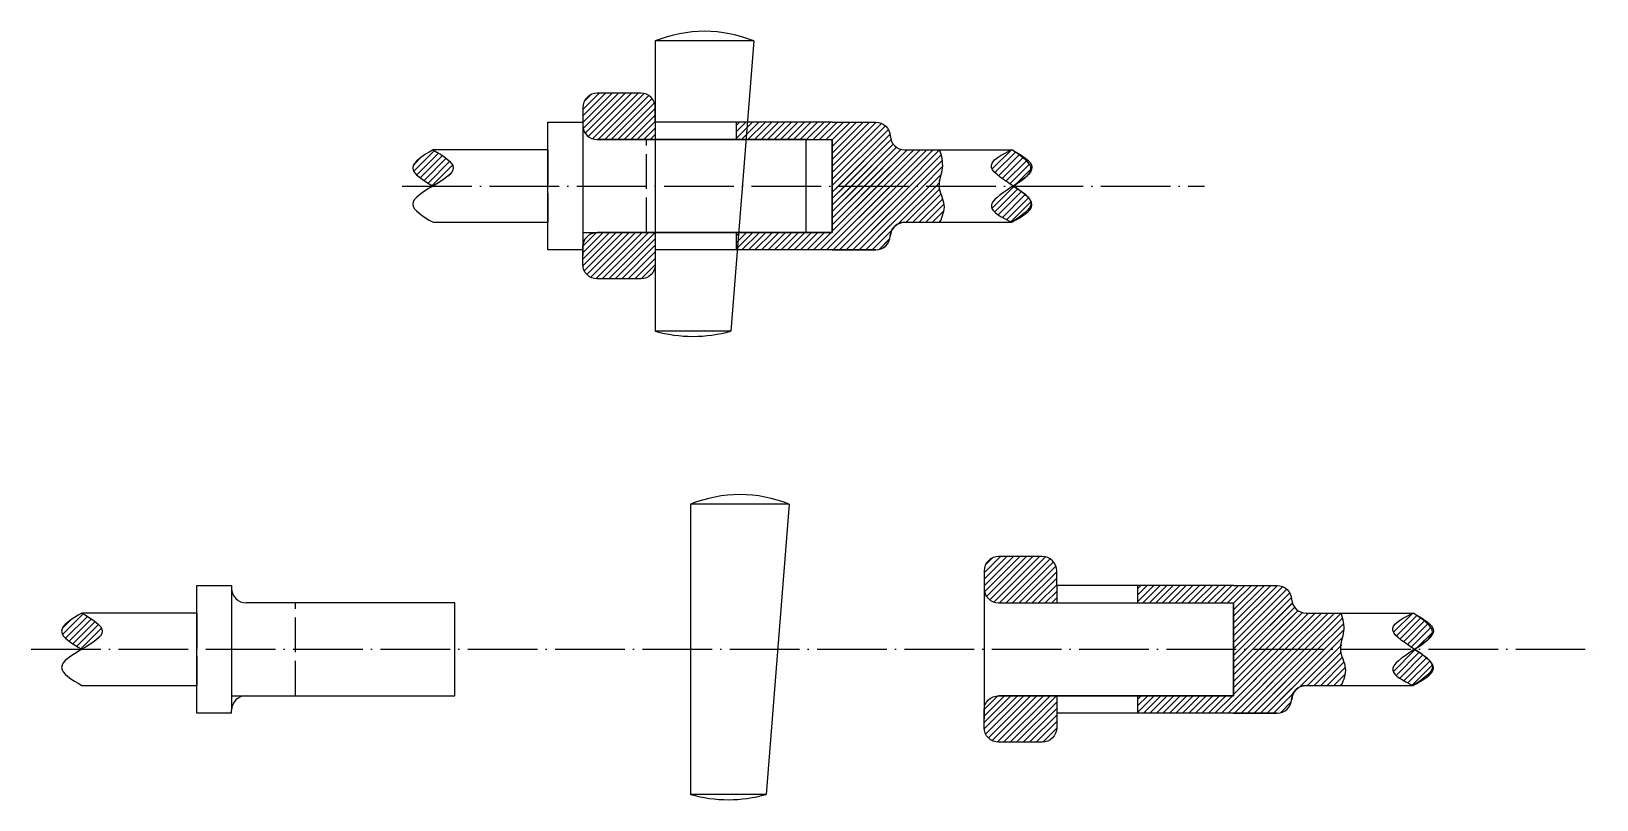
# Model space of a CAD drawing. Header units: millimetres. Extents: x 2218 to 2757, y 2277 to 2542.
import ezdxf

# ---------------------------------------------------------------- set-up
doc = ezdxf.new("R2010")
doc.units = ezdxf.units.MM
doc.linetypes.add('ACAD_ISO02W100', pattern=[15, 12, -3])
doc.linetypes.add('ACAD_ISO04W100', pattern=[30, 24, -3, 0, -3])
pattern_1 = [(45, (0, 0), (-1.122532015133644, 1.122532015133644), [])]
pattern_2 = [(45, (-138.3622398905172, 159.6680840627582), (-1.122532015133644, 1.122532015133644), [])]

msp = doc.modelspace()

# ---------------------------------------------------------------- hatches: boundary and pattern name
at = {"true_color": 0xf1eb1f}
h = msp.add_hatch(dxfattribs=at)
h.set_pattern_fill('ANSI31', color=2, scale=0.5)
h.set_pattern_definition(pattern_2)
h.paths.add_polyline_path([(2432.617842303474, 2515.416711428484, 0.4142135623730955), (2427.617842303474, 2520.416711428484), (2412.617842303474, 2520.416711428484, 0.4142135623730951), (2407.617842303474, 2515.416711428484), (2407.617842303474, 2509.416711428484, 0.4142135623730951), (2412.617842303474, 2504.416711428484), (2432.617842303474, 2504.416711428484), (2432.617842303474, 2510.416711428484)])
h.paths.add_polyline_path([(2432.617842303474, 2466.416711428484), (2432.617842303474, 2472.416711428484), (2412.617842303474, 2472.416711428484, 0.4142135623730951), (2407.617842303474, 2467.416711428484), (2407.617842303474, 2464.416711428484), (2407.617842303474, 2461.416711428484, 0.4142135623730951), (2412.617842303474, 2456.416711428484), (2427.617842303474, 2456.416711428484, 0.4142135623730951), (2432.617842303474, 2461.416711428484)])
h = msp.add_hatch(dxfattribs=at)
h.set_pattern_fill('ANSI31', color=2, scale=0.5)
h.set_pattern_definition(pattern_2)
edge = h.paths.add_edge_path()
edge.add_arc((2518.605334481193, 2505.916711428484), 5.000000000000001, 182.8659839825937, 270, ccw=False)
edge.add_arc((2508.617842303475, 2505.416711428485), 4.999999999999091, 2.865983982594175, 90)
edge.add_line((2508.617842303475, 2510.416711428484), (2493.617842303474, 2510.416711428484))
edge.add_line((2493.617842303474, 2510.416711428484), (2460.462778988634, 2510.416711428484))
edge.add_line((2460.462778988634, 2510.416711428484), (2460.462778988634, 2504.416711428484))
edge.add_line((2460.462778988634, 2504.416711428484), (2493.617842303474, 2504.416711428484))
edge.add_line((2493.617842303474, 2504.416711428484), (2493.617842303474, 2488.416711428484))
edge.add_line((2493.617842303474, 2488.416711428484), (2530.412892156981, 2488.416711428484))
edge.add_spline(control_points=[(2530.412892156981, 2488.416711428486), (2530.303550066487, 2490.462567222888), (2532.304066055312, 2494.634997389249), (2531.193395869752, 2498.815353420253), (2530.635090387726, 2500.916711428484)], knot_values=[0, 9.00612917575927e-13, 9.00612917575927e-13, 9.00612917575927e-13, 6.296712332740758, 12.66114690218226, 12.66114690218226, 12.66114690218226, 12.66114690218226], degree=3, periodic=0)
edge.add_line((2530.635090387726, 2500.916711428484), (2518.605334481193, 2500.916711428484))
h = msp.add_hatch(dxfattribs=at)
h.set_pattern_fill('ANSI31', color=2, scale=0.5)
h.set_pattern_definition(pattern_2)
h.paths.add_polyline_path([(2513.617842303474, 2505.416711428484, 0.4142135623730951), (2508.617842303474, 2510.416711428484), (2493.617842303474, 2510.416711428484), (2460.462778988634, 2510.416711428484), (2460.462778988634, 2504.416711428484), (2493.617842303474, 2504.416711428484), (2493.617842303474, 2488.416711428484), (2513.617842303474, 2488.416711428484)])
h.paths.add_polyline_path([(2513.617842303474, 2471.416711428484), (2513.617842303474, 2488.416711428484), (2493.617842303474, 2488.416711428484), (2493.617842303474, 2472.416711428484), (2460.462778988634, 2472.416711428484), (2460.462778988634, 2466.416711428484), (2508.617842303474, 2466.416711428484, 0.4142135623730951)])
at = {"true_color": 0x105689}
h = msp.add_hatch(dxfattribs=at)
h.set_pattern_fill('ANSI31', color=146, scale=0.5)
h.set_pattern_definition([(45, (121.0494266986302, 159.6680840627582), (-1.122532015133644, 1.122532015133644), [])])
edge = h.paths.add_edge_path()
edge.add_spline(control_points=[(2355.994892206009, 2488.416717796634), (2359.494888639842, 2490.500049007251), (2366.494877941354, 2494.666713551201), (2359.494881507518, 2498.833378095151), (2355.994881507518, 2500.916711428484)], knot_values=[0, 0, 0, 0, 9.384152628002008, 18.76831481756374, 18.76831481756374, 18.76831481756374, 18.76831481756374], degree=3, periodic=0)
edge.add_spline(control_points=[(2355.994881507518, 2500.916711428484), (2352.494881080837, 2498.833377356946), (2345.494878832896, 2494.666708383762), (2352.494887283445, 2490.500048269045), (2355.994892206009, 2488.416717796634)], knot_values=[0, 0, 0, 0, 9.38416218956173, 18.76832811825016, 18.76832811825016, 18.76832811825016, 18.76832811825016], degree=3, periodic=0)
at = {"true_color": 0xf1eb1f}
h = msp.add_hatch(dxfattribs=at)
h.set_pattern_fill('ANSI31', color=2, scale=0.5)
h.set_pattern_definition(pattern_2)
edge = h.paths.add_edge_path()
edge.add_spline(control_points=[(2555.471172687452, 2500.916711428484), (2552.108472265401, 2499.218209423079), (2544.743675010873, 2495.498245900851), (2552.191664415409, 2490.923904788295), (2556.01751309607, 2488.416711428493)], knot_values=[18.39625547220071, 18.39625547220071, 18.39625547220071, 18.39625547220071, 27.16044947049414, 37.59110003031125, 37.59110003031125, 37.59110003031125, 37.59110003031125], degree=3, periodic=0)
edge.add_spline(control_points=[(2556.017513096082, 2488.416711428484), (2559.001536580929, 2490.349827020057), (2565.313693144204, 2494.438979914087), (2558.869122243399, 2498.68039350366), (2555.471172687452, 2500.916711428484)], knot_values=[0, 0, 0, 0, 8.441092492521957, 17.85558915620187, 17.85558915620187, 17.85558915620187, 17.85558915620187], degree=3, periodic=0)
h = msp.add_hatch(dxfattribs=at)
h.set_pattern_fill('ANSI31', color=2, scale=0.5)
h.set_pattern_definition(pattern_2)
edge = h.paths.add_edge_path()
edge.add_line((2493.617842303474, 2488.416711428484), (2493.617842303474, 2472.416711428484))
edge.add_line((2493.617842303474, 2472.416711428484), (2460.462778988634, 2472.416711428484))
edge.add_line((2460.462778988634, 2472.416711428484), (2460.462778988634, 2466.416711428484))
edge.add_line((2460.462778988634, 2466.416711428484), (2508.630350125755, 2466.416711428484))
edge.add_arc((2508.630350125755, 2471.416711428484), 5.000000000000004, 270, 357.1340160174012)
edge.add_arc((2518.617842303474, 2470.916711428484), 5.000000000000005, 90, 177.1340160174012, ccw=False)
edge.add_line((2518.617842303474, 2475.916711428484), (2530.709151176095, 2475.916711428484))
edge.add_spline(control_points=[(2530.709151176095, 2475.916711428484), (2531.504454122914, 2477.912693990741), (2533.174189398493, 2482.103251195351), (2530.530041805764, 2486.224771557077), (2530.412892156981, 2488.416711428485)], knot_values=[12.66114690218136, 12.66114690218136, 12.66114690218136, 12.66114690218136, 18.79698451013524, 25.54331279909832, 25.54331279909922, 25.54331279909922, 25.54331279909922], degree=3, periodic=0)
edge.add_line((2530.412892156981, 2488.416711428484), (2493.617842303474, 2488.416711428484))
h = msp.add_hatch(dxfattribs=at)
h.set_pattern_fill('ANSI31', color=2, scale=0.5)
h.set_pattern_definition(pattern_2)
edge = h.paths.add_edge_path()
edge.add_spline(control_points=[(2555.471172687452, 2475.916711428484), (2558.869122243399, 2478.153029353308), (2565.313693144205, 2482.39444294288), (2559.001536580929, 2486.483595836911), (2556.017513096082, 2488.416711428484)], knot_values=[0, 0, 0, 0, 9.414496663679913, 17.85558915620187, 17.85558915620187, 17.85558915620187, 17.85558915620187], degree=3, periodic=0)
edge.add_spline(control_points=[(2556.017513096082, 2488.416711428484), (2552.191664415418, 2485.90951806868), (2544.743675010869, 2481.33517695612), (2552.108472265401, 2477.615213433889), (2555.471172687452, 2475.916711428484)], knot_values=[18.39625547218911, 18.39625547218911, 18.39625547218911, 18.39625547218911, 28.82690603201782, 37.59110003031125, 37.59110003031125, 37.59110003031125, 37.59110003031125], degree=3, periodic=0)
h = msp.add_hatch(dxfattribs=at)
h.set_pattern_fill('ANSI31', color=2, scale=0.5)
h.set_pattern_definition(pattern_1)
h.paths.add_polyline_path([(2570.980082193992, 2355.748627365726, 0.4142135623730955), (2565.980082193992, 2360.748627365726), (2550.980082193992, 2360.748627365726, 0.4142135623730951), (2545.980082193992, 2355.748627365726), (2545.980082193992, 2349.748627365726, 0.4142135623730951), (2550.980082193992, 2344.748627365726), (2570.980082193992, 2344.748627365726), (2570.980082193992, 2350.748627365726)])
h.paths.add_polyline_path([(2570.980082193992, 2306.748627365726), (2570.980082193992, 2312.748627365726), (2550.980082193992, 2312.748627365726, 0.4142135623730951), (2545.980082193992, 2307.748627365726), (2545.980082193992, 2304.748627365726), (2545.980082193992, 2301.748627365726, 0.4142135623730951), (2550.980082193992, 2296.748627365726), (2565.980082193992, 2296.748627365726, 0.4142135623730951), (2570.980082193992, 2301.748627365726)])
h = msp.add_hatch(dxfattribs=at)
h.set_pattern_fill('ANSI31', color=2, scale=0.5)
h.set_pattern_definition(pattern_1)
edge = h.paths.add_edge_path()
edge.add_arc((2656.967574371711, 2346.248627365726), 5.000000000000001, 182.8659839825937, 270, ccw=False)
edge.add_arc((2646.980082193993, 2345.748627365727), 4.999999999999091, 2.865983982594175, 90)
edge.add_line((2646.980082193993, 2350.748627365726), (2631.980082193992, 2350.748627365726))
edge.add_line((2631.980082193992, 2350.748627365726), (2598.825018879152, 2350.748627365726))
edge.add_line((2598.825018879152, 2350.748627365726), (2598.825018879152, 2344.748627365726))
edge.add_line((2598.825018879152, 2344.748627365726), (2631.980082193992, 2344.748627365726))
edge.add_line((2631.980082193992, 2344.748627365726), (2631.980082193992, 2328.748627365726))
edge.add_line((2631.980082193992, 2328.748627365726), (2668.775132047498, 2328.748627365726))
edge.add_spline(control_points=[(2668.775132047498, 2328.748627365727), (2668.665789957005, 2330.794483160129), (2670.666305945829, 2334.966913326491), (2669.55563576027, 2339.147269357495), (2668.997330278244, 2341.248627365726)], knot_values=[0, 9.00612917575927e-13, 9.00612917575927e-13, 9.00612917575927e-13, 6.296712332740758, 12.66114690218226, 12.66114690218226, 12.66114690218226, 12.66114690218226], degree=3, periodic=0)
edge.add_line((2668.997330278244, 2341.248627365726), (2656.967574371711, 2341.248627365726))
h = msp.add_hatch(dxfattribs=at)
h.set_pattern_fill('ANSI31', color=2, scale=0.5)
h.set_pattern_definition(pattern_1)
h.paths.add_polyline_path([(2651.980082193992, 2345.748627365726, 0.4142135623730951), (2646.980082193992, 2350.748627365726), (2631.980082193992, 2350.748627365726), (2598.825018879152, 2350.748627365726), (2598.825018879152, 2344.748627365726), (2631.980082193992, 2344.748627365726), (2631.980082193992, 2328.748627365726), (2651.980082193992, 2328.748627365726)])
h.paths.add_polyline_path([(2651.980082193992, 2311.748627365726), (2651.980082193992, 2328.748627365726), (2631.980082193992, 2328.748627365726), (2631.980082193992, 2312.748627365726), (2598.825018879152, 2312.748627365726), (2598.825018879152, 2306.748627365726), (2646.980082193992, 2306.748627365726, 0.4142135623730951)])
at = {"true_color": 0x105689}
h = msp.add_hatch(dxfattribs=at)
h.set_pattern_fill('ANSI31', color=146, scale=0.5)
h.set_pattern_definition(pattern_1)
edge = h.paths.add_edge_path()
edge.add_spline(control_points=[(2234.945465507379, 2328.748633733876), (2238.445461941212, 2330.831964944492), (2245.445451242724, 2334.998629488442), (2238.445454808888, 2339.165294032392), (2234.945454808888, 2341.248627365726)], knot_values=[0, 0, 0, 0, 9.384152628002008, 18.76831481756374, 18.76831481756374, 18.76831481756374, 18.76831481756374], degree=3, periodic=0)
edge.add_spline(control_points=[(2234.945454808888, 2341.248627365726), (2231.445454382207, 2339.165293294188), (2224.445452134266, 2334.998624321004), (2231.445460584815, 2330.831964206287), (2234.945465507379, 2328.748633733876)], knot_values=[0, 0, 0, 0, 9.38416218956173, 18.76832811825016, 18.76832811825016, 18.76832811825016, 18.76832811825016], degree=3, periodic=0)
at = {"true_color": 0xf1eb1f}
h = msp.add_hatch(dxfattribs=at)
h.set_pattern_fill('ANSI31', color=2, scale=0.5)
h.set_pattern_definition(pattern_1)
edge = h.paths.add_edge_path()
edge.add_spline(control_points=[(2693.833412577969, 2341.248627365726), (2690.470712155918, 2339.550125360321), (2683.10591490139, 2335.830161838093), (2690.553904305926, 2331.255820725537), (2694.379752986587, 2328.748627365735)], knot_values=[18.39625547220071, 18.39625547220071, 18.39625547220071, 18.39625547220071, 27.16044947049414, 37.59110003031125, 37.59110003031125, 37.59110003031125, 37.59110003031125], degree=3, periodic=0)
edge.add_spline(control_points=[(2694.3797529866, 2328.748627365726), (2697.363776471446, 2330.681742957299), (2703.675933034721, 2334.770895851329), (2697.231362133916, 2339.012309440901), (2693.833412577969, 2341.248627365726)], knot_values=[0, 0, 0, 0, 8.441092492521957, 17.85558915620187, 17.85558915620187, 17.85558915620187, 17.85558915620187], degree=3, periodic=0)
h = msp.add_hatch(dxfattribs=at)
h.set_pattern_fill('ANSI31', color=2, scale=0.5)
h.set_pattern_definition(pattern_1)
edge = h.paths.add_edge_path()
edge.add_line((2631.980082193992, 2328.748627365726), (2631.980082193992, 2312.748627365726))
edge.add_line((2631.980082193992, 2312.748627365726), (2598.825018879152, 2312.748627365726))
edge.add_line((2598.825018879152, 2312.748627365726), (2598.825018879152, 2306.748627365726))
edge.add_line((2598.825018879152, 2306.748627365726), (2646.992590016273, 2306.748627365726))
edge.add_arc((2646.992590016273, 2311.748627365726), 5.000000000000004, 270, 357.1340160174012)
edge.add_arc((2656.980082193992, 2311.248627365726), 5.000000000000005, 90, 177.1340160174012, ccw=False)
edge.add_line((2656.980082193992, 2316.248627365726), (2669.071391066612, 2316.248627365726))
edge.add_spline(control_points=[(2669.071391066613, 2316.248627365726), (2669.866694013431, 2318.244609927982), (2671.53642928901, 2322.435167132593), (2668.892281696281, 2326.556687494319), (2668.775132047498, 2328.748627365727)], knot_values=[12.66114690218136, 12.66114690218136, 12.66114690218136, 12.66114690218136, 18.79698451013524, 25.54331279909832, 25.54331279909922, 25.54331279909922, 25.54331279909922], degree=3, periodic=0)
edge.add_line((2668.775132047498, 2328.748627365726), (2631.980082193992, 2328.748627365726))
h = msp.add_hatch(dxfattribs=at)
h.set_pattern_fill('ANSI31', color=2, scale=0.5)
h.set_pattern_definition(pattern_1)
edge = h.paths.add_edge_path()
edge.add_spline(control_points=[(2693.833412577969, 2316.248627365726), (2697.231362133916, 2318.48494529055), (2703.675933034722, 2322.726358880122), (2697.363776471447, 2326.815511774153), (2694.3797529866, 2328.748627365726)], knot_values=[0, 0, 0, 0, 9.414496663679913, 17.85558915620187, 17.85558915620187, 17.85558915620187, 17.85558915620187], degree=3, periodic=0)
edge.add_spline(control_points=[(2694.3797529866, 2328.748627365726), (2690.553904305935, 2326.241434005921), (2683.105914901386, 2321.667092893362), (2690.470712155918, 2317.947129371131), (2693.833412577969, 2316.248627365726)], knot_values=[18.39625547218911, 18.39625547218911, 18.39625547218911, 18.39625547218911, 28.82690603201782, 37.59110003031125, 37.59110003031125, 37.59110003031125, 37.59110003031125], degree=3, periodic=0)

# ---------------------------------------------------------------- linework, layer by layer
at = {"color": 242, "true_color": 0xcd2027}
for p, q in [((2432.609504193614, 2538.416711428484), (2432.609504193614, 2438.416711428484)), ((2466.609504193614, 2538.416711428484), (2432.609504193614, 2538.416711428484)), ((2466.609504193614, 2538.416711428484), (2458.609504193614, 2438.416711428484)), ((2458.609504193614, 2438.416711428484), (2432.609504193614, 2438.416711428484)), ((2444.78885595826, 2378.748627365726), (2444.78885595826, 2278.748627365726)), ((2478.78885595826, 2378.748627365726), (2444.78885595826, 2378.748627365726)), ((2478.78885595826, 2378.748627365726), (2470.78885595826, 2278.748627365726)), ((2470.78885595826, 2278.748627365726), (2444.78885595826, 2278.748627365726))]:
    msp.add_line(p, q, dxfattribs=at)
at = {"color": 146, "true_color": 0x105689}
for p, q in [((2395.617842303474, 2510.416711428484), (2407.617842303474, 2510.416711428484)), ((2395.617842303474, 2466.416711428484), (2395.617842303474, 2510.416711428484)), ((2407.617842303474, 2510.416711428484), (2407.617842303474, 2509.416711428484)), ((2407.617842303474, 2509.416711428484), (2407.617842303474, 2467.416711428484)), ((2484.617842303474, 2504.416711428484), (2412.617842303474, 2504.416711428484)), ((2484.617842303474, 2472.416711428484), (2484.617842303474, 2504.416711428484)), ((2395.617842303474, 2500.916711428484), (2355.994881507518, 2500.916711428484)), ((2355.994881507518, 2475.916711428484), (2395.617842303474, 2475.916711428484)), ((2412.617842303474, 2472.416711428484), (2484.617842303474, 2472.416711428484)), ((2407.617842303474, 2466.416711428484), (2395.617842303474, 2466.416711428484)), ((2407.617842303474, 2466.416711428484), (2407.617842303474, 2467.416711428484)), ((2274.568415604844, 2350.748627365726), (2286.568415604844, 2350.748627365726)), ((2274.568415604844, 2306.748627365726), (2274.568415604844, 2350.748627365726)), ((2286.568415604844, 2350.748627365726), (2286.568415604844, 2349.748627365726)), ((2286.568415604844, 2349.748627365726), (2286.568415604844, 2307.748627365726)), ((2363.568415604844, 2344.748627365726), (2291.568415604844, 2344.748627365726)), ((2363.568415604844, 2312.748627365726), (2363.568415604844, 2344.748627365726)), ((2274.568415604844, 2341.248627365726), (2234.945454808888, 2341.248627365726)), ((2234.945454808888, 2316.248627365726), (2274.568415604844, 2316.248627365726)), ((2291.568415604844, 2312.748627365726), (2363.568415604844, 2312.748627365726)), ((2286.568415604844, 2306.748627365726), (2274.568415604844, 2306.748627365726)), ((2286.568415604844, 2306.748627365726), (2286.568415604844, 2307.748627365726))]:
    msp.add_line(p, q, dxfattribs=at)
at = {"color": 2, "true_color": 0xf1eb1f}
for p, q in [((2407.617842303474, 2512.416711428484), (2407.617842303474, 2464.416711428484)), ((2460.462778988634, 2510.416711428484), (2432.617842303474, 2510.416711428484)), ((2432.617842303474, 2510.416711428484), (2432.617842303474, 2504.416711428484)), ((2460.462778988634, 2510.416711428484), (2460.462778988634, 2504.416711428484)), ((2493.617842303474, 2510.416711428484), (2460.462778988634, 2510.416711428484)), ((2493.617842303474, 2504.416711428484), (2493.617842303474, 2472.416711428484)), ((2493.617842303474, 2472.416711428484), (2493.617842303474, 2504.416711428484)), ((2518.617842303474, 2500.916711428484), (2555.471172687452, 2500.916711428484)), ((2493.617842303474, 2488.416711428484), (2493.617842303474, 2472.416711428484)), ((2493.617842303474, 2472.416711428484), (2412.617842303474, 2472.416711428484)), ((2432.617842303474, 2472.416711428484), (2432.617842303474, 2466.416711428484)), ((2460.462778988634, 2472.416711428484), (2460.462778988634, 2466.416711428484)), ((2518.617842303474, 2475.916711428484), (2555.471172687452, 2475.916711428484)), ((2460.462778988634, 2466.416711428484), (2432.617842303474, 2466.416711428484)), ((2508.630350125755, 2466.416711428484), (2460.462778988634, 2466.416711428484)), ((2545.980082193992, 2352.748627365726), (2545.980082193992, 2304.748627365726)), ((2598.825018879152, 2350.748627365726), (2570.980082193992, 2350.748627365726)), ((2570.980082193992, 2350.748627365726), (2570.980082193992, 2344.748627365726)), ((2598.825018879152, 2350.748627365726), (2598.825018879152, 2344.748627365726)), ((2631.980082193992, 2350.748627365726), (2598.825018879152, 2350.748627365726)), ((2631.980082193992, 2344.748627365726), (2631.980082193992, 2312.748627365726)), ((2631.980082193992, 2312.748627365726), (2631.980082193992, 2344.748627365726)), ((2656.980082193992, 2341.248627365726), (2693.833412577969, 2341.248627365726)), ((2631.980082193992, 2328.748627365726), (2631.980082193992, 2312.748627365726)), ((2656.980082193992, 2316.248627365726), (2693.833412577969, 2316.248627365726)), ((2631.980082193992, 2312.748627365726), (2550.980082193992, 2312.748627365726)), ((2570.980082193992, 2312.748627365726), (2570.980082193992, 2306.748627365726)), ((2598.825018879152, 2312.748627365726), (2598.825018879152, 2306.748627365726)), ((2598.825018879152, 2306.748627365726), (2570.980082193992, 2306.748627365726)), ((2646.992590016273, 2306.748627365726), (2598.825018879152, 2306.748627365726))]:
    msp.add_line(p, q, dxfattribs=at)
at = {"color": 146, "linetype": 'ACAD_ISO02W100', "true_color": 0x105689}
for p, q in [((2429.617842303474, 2472.416711428484), (2429.617842303474, 2504.416711428484)), ((2395.617842303474, 2488.416711428484), (2395.617842303474, 2500.916711428484)), ((2395.617842303474, 2500.916711428484), (2395.617842303474, 2475.916711428484)), ((2407.617842303474, 2472.416711428484), (2429.617842303474, 2472.416711428484)), ((2308.568415604844, 2312.748627365726), (2308.568415604844, 2344.748627365726)), ((2274.568415604844, 2328.748627365726), (2274.568415604844, 2341.248627365726)), ((2274.568415604844, 2341.248627365726), (2274.568415604844, 2316.248627365726)), ((2286.568415604844, 2312.748627365726), (2308.568415604844, 2312.748627365726))]:
    msp.add_line(p, q, dxfattribs=at)
at = {"linetype": 'ACAD_ISO04W100'}
for p, q in [((2345.390627311933, 2488.416711428484), (2621.956031764312, 2488.416711428484)), ((2217.514656781029, 2328.748627365726), (2757.133031953304, 2328.748627365726))]:
    msp.add_line(p, q, dxfattribs=at)
at = {"color": 2, "true_color": 0xf1eb1f}
for points in [[(2432.617842303474, 2510.416711428484), (2432.617842303474, 2515.416711428484, 0.4142135623730951), (2427.617842303474, 2520.416711428484), (2412.617842303474, 2520.416711428484, 0.414213562373095), (2407.617842303474, 2515.416711428484), (2407.617842303474, 2509.416711428484, 0.4142135623730951), (2412.617842303474, 2504.416711428484), (2493.617842303474, 2504.416711428484)], [(2493.617842303474, 2510.416711428484), (2508.617842303474, 2510.416711428484, -0.3996375341444054), (2513.611588392334, 2505.666711428485, 0.3996375341443288), (2518.605334481193, 2500.916711428484), (2555.471172687453, 2500.916711428484)], [(2432.617842303474, 2466.416711428484), (2432.617842303474, 2461.416711428484, -0.4142135623730951), (2427.617842303474, 2456.416711428484), (2412.617842303474, 2456.416711428484, -0.414213562373095), (2407.617842303474, 2461.416711428484), (2407.617842303474, 2467.416711428484, -0.4142135623730951), (2412.617842303474, 2472.416711428484), (2493.617842303474, 2472.416711428484)], [(2493.617842303474, 2466.416711428484), (2508.617842303474, 2466.416711428484, 0.3996375341444054), (2513.611588392334, 2471.166711428484, -0.3996375341443288), (2518.605334481193, 2475.916711428484), (2555.471172687453, 2475.916711428484)], [(2570.980082193992, 2350.748627365726), (2570.980082193992, 2355.748627365726, 0.4142135623730951), (2565.980082193992, 2360.748627365726), (2550.980082193992, 2360.748627365726, 0.414213562373095), (2545.980082193992, 2355.748627365726), (2545.980082193992, 2349.748627365726, 0.4142135623730951), (2550.980082193992, 2344.748627365726), (2631.980082193992, 2344.748627365726)], [(2631.980082193992, 2350.748627365726), (2646.980082193992, 2350.748627365726, -0.3996375341444054), (2651.973828282851, 2345.998627365726, 0.3996375341443288), (2656.96757437171, 2341.248627365726), (2693.83341257797, 2341.248627365726)], [(2631.980082193992, 2306.748627365726), (2646.980082193992, 2306.748627365726, 0.3996375341444054), (2651.973828282851, 2311.498627365725, -0.3996375341443288), (2656.96757437171, 2316.248627365726), (2693.83341257797, 2316.248627365726)], [(2570.980082193992, 2306.748627365726), (2570.980082193992, 2301.748627365726, -0.4142135623730951), (2565.980082193992, 2296.748627365726), (2550.980082193992, 2296.748627365726, -0.414213562373095), (2545.980082193992, 2301.748627365726), (2545.980082193992, 2307.748627365726, -0.4142135623730951), (2550.980082193992, 2312.748627365726), (2631.980082193992, 2312.748627365726)]]:
    msp.add_lwpolyline(points, format="xyb", dxfattribs=at)
at = {"color": 242, "true_color": 0xcd2027}
for centre, radius, start, end in [((2449.609504193614, 2496.502974200099), 45.23009361531432, 67.92277408124819, 112.0772259187518), ((2445.609504193614, 2483.70214406877), 47.11443950019932, 253.9829197353344, 286.0170802646657), ((2461.78885595826, 2336.834890137341), 45.23009361531432, 67.92277408124824, 112.0772259187518), ((2457.78885595826, 2324.034060006013), 47.11443950019932, 253.9829197353345, 286.0170802646655)]:
    msp.add_arc(centre, radius, start, end, dxfattribs=at)
at = {"color": 146, "true_color": 0x105689}
for centre, start, end in [((2412.617842303474, 2509.416711428484), 180, 270), ((2412.617842303474, 2467.416711428484), 90, 180), ((2291.568415604844, 2349.748627365726), 180, 270), ((2291.568415604844, 2307.748627365726), 90, 180)]:
    msp.add_arc(centre, 5, start, end, dxfattribs=at)
at = {"color": 2, "true_color": 0xf1eb1f}
for centre, start, end in [((2518.617842303474, 2470.916711428484), 90, 177.1340160174005), ((2508.630350125755, 2471.416711428484), 270, 357.1340160174005), ((2656.980082193992, 2311.248627365726), 90, 177.1340160174011), ((2646.992590016273, 2311.748627365726), 270, 357.1340160174012)]:
    msp.add_arc(centre, 5, start, end, dxfattribs=at)
at = {"color": 146, "true_color": 0x105689}
for points in [[(2355.994881507518, 2500.916711428484), (2348.994881507518, 2494.666711428484), (2355.994892206009, 2488.416717796634)], [(2355.994881507518, 2500.916711428484), (2362.994881507518, 2494.666711428484), (2348.994881507518, 2482.166711428484), (2355.994881507518, 2475.916711428484)], [(2234.945454808888, 2341.248627365726), (2227.945454808888, 2334.998627365726), (2234.945465507379, 2328.748633733876)], [(2234.945454808888, 2341.248627365726), (2241.945454808888, 2334.998627365726), (2227.945454808888, 2322.498627365726), (2234.945454808888, 2316.248627365726)]]:
    msp.add_spline(points, degree=3, dxfattribs=at)
at = {"color": 2, "true_color": 0xf1eb1f}
for points in [[(2530.635090387726, 2500.916711428484), (2531.523867445074, 2494.614640123664), (2530.412892156981, 2488.416711428484), (2532.116385483305, 2481.888996983931), (2530.709151176095, 2475.916711428484)], [(2555.471172687453, 2500.916711428484), (2562.471172687453, 2494.934626717685), (2548.471172687452, 2481.190334133961), (2555.471172687452, 2475.916711428484)], [(2555.471172687453, 2475.916711428484), (2562.471172687453, 2481.898796139283), (2548.471172687452, 2495.643088723007), (2555.471172687452, 2500.916711428484)], [(2556.017513096082, 2488.416711428484), (2562.118642573444, 2494.250086229385), (2555.471172687452, 2500.916711428484)], [(2556.017513096082, 2488.416711428484), (2562.118642573444, 2482.583336627584), (2555.471172687452, 2475.916711428484)], [(2668.997330278244, 2341.248627365726), (2669.886107335591, 2334.946556060906), (2668.775132047498, 2328.748627365726), (2670.478625373822, 2322.220912921172), (2669.071391066613, 2316.248627365726)], [(2693.83341257797, 2341.248627365726), (2700.83341257797, 2335.266542654927), (2686.833412577969, 2321.522250071203), (2693.833412577969, 2316.248627365726)], [(2693.83341257797, 2316.248627365726), (2700.83341257797, 2322.230712076525), (2686.833412577969, 2335.975004660249), (2693.833412577969, 2341.248627365726)], [(2694.3797529866, 2328.748627365726), (2700.480882463961, 2334.582002166626), (2693.833412577969, 2341.248627365726)], [(2694.3797529866, 2328.748627365726), (2700.480882463961, 2322.915252564826), (2693.833412577969, 2316.248627365726)]]:
    msp.add_spline(points, degree=3, dxfattribs=at)

doc.saveas('drawing.dxf')
